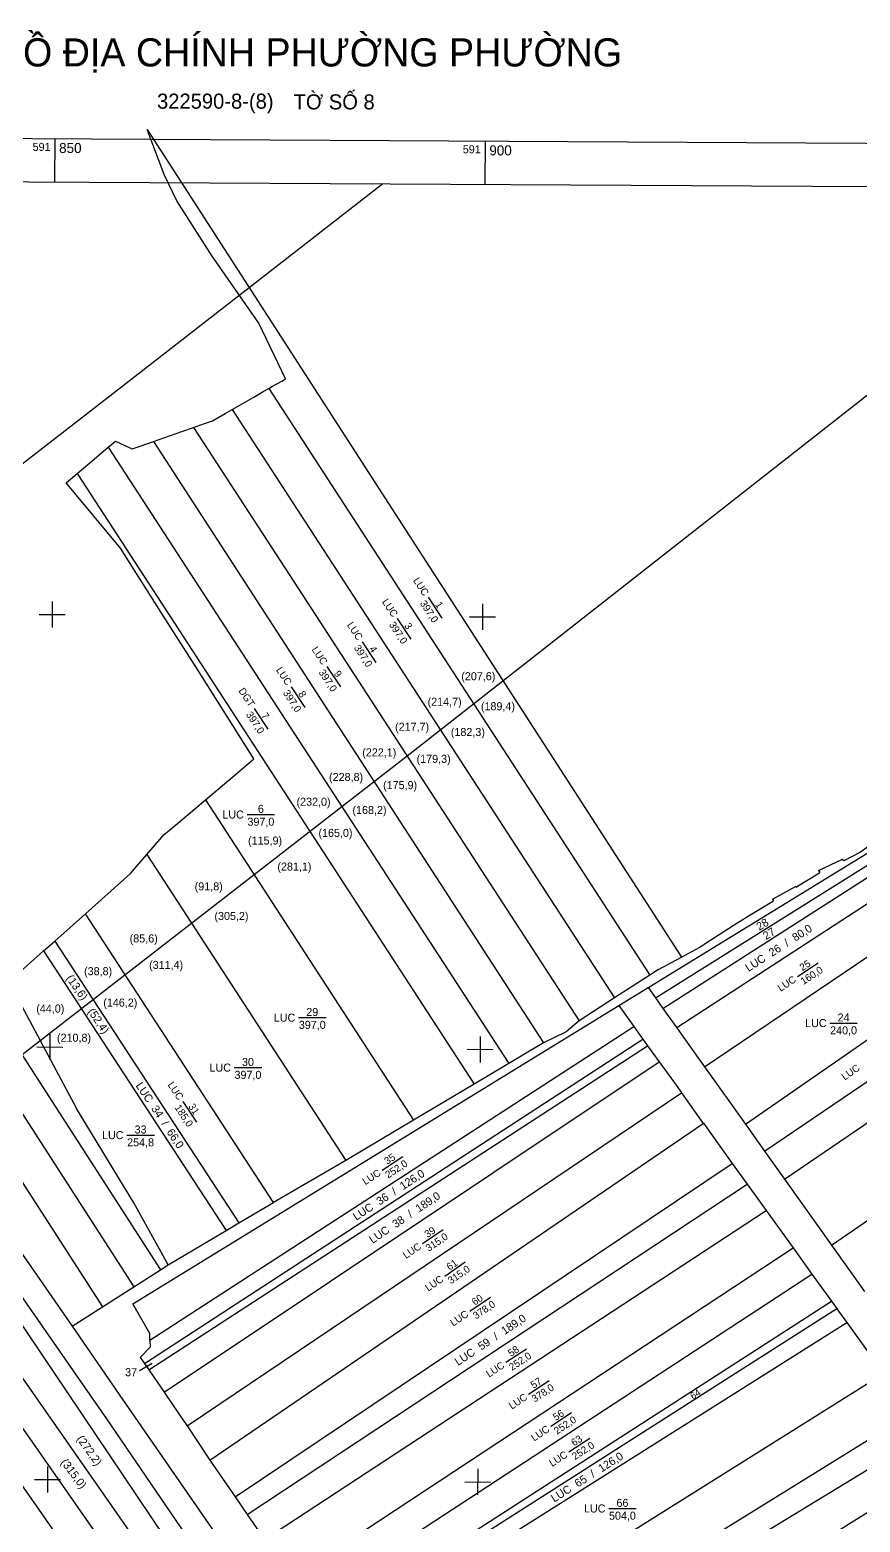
# Model space of a CAD drawing. Header units: metres. Extents: x 591850 to 11787374, y 2319432 to 2388242.
# Drawn here: x 11787082.7 to 11787186, y 2388042.3 to 2388228.1 of the extents above; entities that cross this region are included whole.
import ezdxf
from ezdxf.enums import TextEntityAlignment as Align

# ---------------------------------------------------------------- set-up
doc = ezdxf.new("R2010")
doc.units = ezdxf.units.M
for name, color, linetype in [('FeatureAttribs', 7, 'Continuous'), ('Level 10', 7, 'Continuous'), ('Level 13', 7, 'Continuous'), ('Level 22', 7, 'Continuous'), ('Level 51', 7, 'Continuous'), ('Level 63', 7, 'Continuous')]:
    doc.layers.add(name, color=color, linetype=linetype)

# ---------------------------------------------------------------- blocks, each defined once
blk = doc.blocks.new('FEATURE')

msp = doc.modelspace()

# ---------------------------------------------------------------- linework, layer by layer
at = {"layer": 'Level 10', "color": 7}
for points in [[(11787004.79, 2388219.93), (11787099, 2388073.75)], [(11787002.44, 2388216.31), (11787095.68, 2388071.64)], [(11787112.44, 2388183.43), (11787112.92, 2388183.7), (11787114.06, 2388184.35), (11787114.55, 2388184.63), (11787111.23, 2388191.56), (11787105.4, 2388199.92), (11787101.02, 2388206.77), (11787099.44, 2388210.07), (11787097.34, 2388215.65), (11787128.18, 2388167.85), (11787163.78, 2388112.66)], [(11786999.73, 2388211.94), (11787091.76, 2388069.14), (11787095.68, 2388071.64)], [(11787107.88, 2388180.81), (11787108.83, 2388181.35), (11787110.6, 2388182.37), (11787111.76, 2388183.04), (11787112.44, 2388183.43)], [(11787112.44, 2388183.43), (11787124.44, 2388164.95), (11787159.86, 2388110.42)], [(11787103.09, 2388178.58), (11787104.47, 2388179.06), (11787105.43, 2388179.41), (11787107.02, 2388180.32), (11787107.88, 2388180.81)], [(11787107.88, 2388180.81), (11787120.28, 2388161.72), (11787155.45, 2388107.59)], [(11787098.12, 2388176.83), (11787101.65, 2388178.07), (11787103.09, 2388178.58)], [(11787103.09, 2388178.58), (11787116.13, 2388158.51), (11787151.06, 2388104.75)], [(11787092.48, 2388176.13), (11787093.37, 2388176.89), (11787095.47, 2388175.9), (11787098.02, 2388176.8), (11787098.12, 2388176.83)], [(11787098.12, 2388176.83), (11787146.63, 2388102.01)], [(11787088.63, 2388172.84), (11787090.2, 2388174.18), (11787092.48, 2388176.13)], [(11787092.48, 2388176.13), (11787108.02, 2388152.21), (11787142.32, 2388099.42)], [(11787104.57, 2388132.23), (11787108.26, 2388135.34), (11787110.61, 2388137.32), (11787103.44, 2388148.65), (11787099.27, 2388155.23), (11787094.01, 2388163.56), (11787087.26, 2388171.67), (11787088.63, 2388172.84)], [(11787088.63, 2388172.84), (11787104.04, 2388149.12), (11787138, 2388096.84)], [(11787111.37, 2388011.69), (11787017.68, 2388146.02), (11787018.76, 2388146.81), (11787025.52, 2388140.93), (11787114.38, 2388013.54)], [(11787014.3, 2388143.58), (11787107.82, 2388009.51)], [(11787097.29, 2388125.43), (11787099.44, 2388127.91), (11787100.84, 2388129.08), (11787104.57, 2388132.23)], [(11787104.57, 2388132.23), (11787130.47, 2388092.35)], [(11787040.94, 2388127.52), (11787053.03, 2388109.54), (11787116.66, 2388014.93)], [(11787187.14, 2388126.74), (11787186.82, 2388126.26), (11787186.06, 2388125.74), (11787183.98, 2388124.64), (11787183.84, 2388124.85)], [(11787089.63, 2388118.05), (11787095.23, 2388123.05), (11787097.29, 2388125.43)], [(11787097.29, 2388125.43), (11787122.02, 2388087.36)], [(11787159.65, 2388108.86), (11787159.74, 2388108.92), (11787187.33, 2388125.84)], [(11787160.56, 2388107.59), (11787188.07, 2388124.79)], [(11787180.85, 2388123.43), (11787183.84, 2388124.85)], [(11787161.49, 2388106.28), (11787188.79, 2388123.79)], [(11787178.04, 2388121.38), (11787179.59, 2388122.34), (11787180.54, 2388122.92), (11787181.01, 2388123.19)], [(11787180.85, 2388123.43), (11787181.01, 2388123.19)], [(11787190.37, 2388121.55), (11787163.21, 2388103.87)], [(11787175.11, 2388119.86), (11787175.67, 2388120.16), (11787178, 2388121.45)], [(11787178.04, 2388121.38), (11787178, 2388121.45)], [(11787169.65, 2388116.24), (11787170.79, 2388116.98), (11787172.43, 2388117.98), (11787175.23, 2388119.68)], [(11787175.11, 2388119.86), (11787175.23, 2388119.68)], [(11787085.82, 2388114.66), (11787089.63, 2388118.05)], [(11787113.04, 2388082.14), (11787089.63, 2388118.05)], [(11787166.67, 2388099), (11787193.5, 2388117.13)], [(11787166.06, 2388113.89), (11787166.87, 2388114.43), (11787169.65, 2388116.24)], [(11787080.77, 2388110.17), (11787084.44, 2388113.44)], [(11787084.44, 2388113.44), (11787085.82, 2388114.66)], [(11787084.44, 2388113.44), (11787107.15, 2388078.64)], [(11787085.82, 2388114.66), (11787108.72, 2388079.58)], [(11787160.94, 2388111.1), (11787163.78, 2388112.66), (11787166.06, 2388113.89)], [(11787056.87, 2388112.52), (11787065.5, 2388099.75), (11787081.44, 2388076.17), (11787087.98, 2388066.72), (11787091.76, 2388069.14)], [(11787159.86, 2388110.42), (11787155.45, 2388107.59)], [(11787160.94, 2388111.1), (11787159.86, 2388110.42)], [(11787171.74, 2388091.89), (11787198.33, 2388110.3)], [(11787080.13, 2388109.6), (11787088.53, 2388093.84)], [(11787155.99, 2388106.62), (11787159.65, 2388108.86)], [(11787159.65, 2388108.86), (11787160.56, 2388107.59)], [(11787097.67, 2388064.99), (11787097.66, 2388065.82), (11787095.52, 2388069.52), (11787155.99, 2388106.62)], [(11787155.45, 2388107.59), (11787151.06, 2388104.75)], [(11787155.99, 2388106.62), (11787157.85, 2388104.02)], [(11787160.56, 2388107.59), (11787161.49, 2388106.28)], [(11787161.49, 2388106.28), (11787163.21, 2388103.87)], [(11787174.12, 2388088.53), (11787200.9, 2388106.68)], [(11787151.06, 2388104.75), (11787149.43, 2388103.35), (11787146.63, 2388102.01)], [(11787096.97, 2388062.09), (11787158.98, 2388102.46)], [(11787097.67, 2388064.99), (11787157.85, 2388104.02)], [(11787157.85, 2388104.02), (11787158.74, 2388102.8), (11787158.98, 2388102.46)], [(11787158.98, 2388102.46), (11787159.57, 2388101.64)], [(11787163.21, 2388103.87), (11787164.3, 2388102.33), (11787166.67, 2388099)], [(11787176.63, 2388085.01), (11787203.34, 2388103.23)], [(11787097.51, 2388061.31), (11787159.57, 2388101.64)], [(11787146.63, 2388102.01), (11787142.32, 2388099.42)], [(11787159.57, 2388101.64), (11787159.92, 2388101.15), (11787160.05, 2388100.97), (11787160.08, 2388100.93), (11787160.23, 2388100.72), (11787161.02, 2388099.62)], [(11787099.43, 2388058.5), (11787161.02, 2388099.62)], [(11787142.32, 2388099.42), (11787138, 2388096.84)], [(11787161.02, 2388099.62), (11787163.24, 2388096.54), (11787163.78, 2388095.78)], [(11787166.67, 2388099), (11787171.74, 2388091.89)], [(11787138, 2388096.84), (11787130.47, 2388092.35)], [(11787102.31, 2388054.32), (11787163.78, 2388095.78)], [(11787163.78, 2388095.78), (11787166.5, 2388091.96)], [(11787182.45, 2388076.83), (11787209.08, 2388095.12)], [(11787099, 2388073.75), (11787099.94, 2388074.36), (11787095.67, 2388082.08), (11787088.53, 2388093.84)], [(11787105.11, 2388050.07), (11787166.5, 2388091.96)], [(11787130.47, 2388092.35), (11787122.02, 2388087.36)], [(11787166.5, 2388091.96), (11787166.52, 2388091.98), (11787170.12, 2388086.98)], [(11787171.74, 2388091.89), (11787174.12, 2388088.53)], [(11787174.12, 2388088.53), (11787176.63, 2388085.01)], [(11787108.25, 2388045.49), (11787170.12, 2388086.98)], [(11787122.02, 2388087.36), (11787113.04, 2388082.14)], [(11787170.12, 2388086.98), (11787171.97, 2388084.41)], [(11787109.77, 2388043.28), (11787171.97, 2388084.41)], [(11787171.97, 2388084.41), (11787174.33, 2388081.13)], [(11787176.63, 2388085.01), (11787182.45, 2388076.83)], [(11787108.72, 2388079.58), (11787113.04, 2388082.14)], [(11787111.9, 2388040.19), (11787174.33, 2388081.13)], [(11787174.33, 2388081.13), (11787177.69, 2388076.47)], [(11787099.94, 2388074.36), (11787107.15, 2388078.64)], [(11787107.15, 2388078.64), (11787108.72, 2388079.58)], [(11787115.26, 2388035.31), (11787177.69, 2388076.47)], [(11787177.69, 2388076.47), (11787180.02, 2388073.22)], [(11787182.45, 2388076.83), (11787186.58, 2388071.04)], [(11787095.68, 2388071.64), (11787099, 2388073.75)], [(11787117.39, 2388032.2), (11787180.02, 2388073.22)], [(11787180.02, 2388073.22), (11787182.44, 2388069.86)], [(11787119.45, 2388029.22), (11787182.44, 2388069.86)], [(11787119.89, 2388028.57), (11787183.11, 2388068.92)], [(11787182.44, 2388069.86), (11787183.11, 2388068.92)], [(11787183.11, 2388068.92), (11787183.34, 2388068.6), (11787184.36, 2388067.2)], [(11787120.88, 2388027.13), (11787184.36, 2388067.2)], [(11787184.36, 2388067.2), (11787188.94, 2388060.82)], [(11787097.67, 2388064.99), (11787097.68, 2388064.11), (11787096.45, 2388062.84), (11787096.97, 2388062.09)], [(11787096.97, 2388062.09), (11787097.51, 2388061.31)], [(11787097.51, 2388061.31), (11787099.43, 2388058.5)], [(11787125.2, 2388020.85), (11787188.94, 2388060.82)], [(11787099.43, 2388058.5), (11787101.52, 2388055.46), (11787102.31, 2388054.32)], [(11787128.38, 2388016.24), (11787192.44, 2388055.96)], [(11787102.31, 2388054.32), (11787105.11, 2388050.07)], [(11787129.85, 2388014.09), (11787194.3, 2388053.37)], [(11787105.11, 2388050.07), (11787108.25, 2388045.49)], [(11787132.78, 2388009.83), (11787196.91, 2388049.75)], [(11787108.25, 2388045.49), (11787109.77, 2388043.28)], [(11787109.77, 2388043.28), (11787111.9, 2388040.19)]]:
    msp.add_lwpolyline(points, dxfattribs=at)
at = {"layer": 'Level 13', "color": 7}
for points in [[(11787132.28, 2388157.44, 0), (11787133.97, 2388154.86, 0)], [(11787128.42, 2388154.79, 0), (11787130.12, 2388152.22, 0)], [(11787124.06, 2388151.91, 0), (11787125.76, 2388149.33, 0)], [(11787119.67, 2388148.85, 0), (11787121.37, 2388146.28, 0)], [(11787115.23, 2388146.3, 0), (11787116.93, 2388143.73, 0)], [(11787110.63, 2388143.6, 0), (11787112.33, 2388141.03, 0)], [(11787109.75, 2388130.41, 0), (11787113.18, 2388130.41, 0)], [(11787178.23, 2388110.25, 0), (11787180.81, 2388111.94, 0)], [(11787116.15, 2388105.13, 0), (11787119.57, 2388105.13, 0)], [(11787182.25, 2388104.45, 0), (11787185.67, 2388104.45, 0)], [(11787108.15, 2388098.91, 0), (11787111.58, 2388098.91, 0)], [(11787101.75, 2388094.68, 0), (11787103.46, 2388092.11, 0)], [(11787094.78, 2388090.51, 0), (11787098.22, 2388090.51, 0)], [(11787126.56, 2388086.16, 0), (11787129.14, 2388087.85, 0)], [(11787131.59, 2388077.03, 0), (11787134.14, 2388078.76, 0)], [(11787134.34, 2388072.97, 0), (11787136.88, 2388074.72, 0)], [(11787137.47, 2388068.61, 0), (11787140.03, 2388070.34, 0)], [(11787141.96, 2388062.23, 0), (11787144.53, 2388063.93, 0)], [(11787144.78, 2388058.27, 0), (11787147.35, 2388059.97, 0)], [(11787147.55, 2388054.28, 0), (11787150.13, 2388055.97, 0)], [(11787149.8, 2388051.11, 0), (11787152.39, 2388052.79, 0)], [(11787154.74, 2388044.04, 0), (11787158.17, 2388044.04, 0)]]:
    msp.add_polyline3d(points, dxfattribs=at)
at = {"layer": 'Level 13', "color": 1}
msp.add_polyline3d([(11787097.93, 2388062.1, 0), (11787096.36, 2388061.19, 0)], dxfattribs=at)
at = {"layer": 'Level 22', "color": 7}
for points in [[(11787078.44, 2388075.04, 0), (11787092.27, 2388055.19, 0)], [(11787078.44, 2388075.04, 0), (11787092.27, 2388055.19, 0)], [(11787078.44, 2388075.04, 0), (11787092.27, 2388055.19, 0)], [(11787078.44, 2388075.04, 0), (11787092.27, 2388055.19, 0)], [(11787078.44, 2388075.04, 0), (11787092.27, 2388055.19, 0)], [(11787078.44, 2388075.04, 0), (11787092.27, 2388055.19, 0)], [(11787087.97, 2388066.72, 0), (11787094.29, 2388057.58, 0)], [(11787087.97, 2388066.72, 0), (11787094.29, 2388057.58, 0)], [(11787094.29, 2388057.58, 0), (11787130.8, 2388004.79, 0)], [(11787094.29, 2388057.58, 0), (11787130.8, 2388004.79, 0)], [(11787094.29, 2388057.58, 0), (11787130.8, 2388004.79, 0)], [(11787092.27, 2388055.19, 0), (11787127.93, 2388002.87, 0)], [(11787092.27, 2388055.19, 0), (11787127.93, 2388002.87, 0)], [(11787092.27, 2388055.19, 0), (11787127.93, 2388002.87, 0)]]:
    msp.add_polyline3d(points, dxfattribs=at)
at = {"layer": 'Level 51', "color": 6}
for points in [[(11786923.96, 2387978.11), (11787130.41, 2388138.31), (11787188.09, 2388183.57), (11787203.42, 2388196.14), (11787218.39, 2388208.41)], [(11787126.65, 2388208.92), (11787112.26, 2388197.71), (11787095.1, 2388184.34), (11786924.37, 2388051.86)]]:
    msp.add_lwpolyline(points, dxfattribs=at)
at = {"layer": 'Level 63', "color": 7}
for points in [[(11786919.91, 2388215.45), (11787305.28, 2388213.31), (11787303.14, 2387825.69), (11786917.79, 2387827.83), (11786919.91, 2388215.45)], [(11786925.24, 2388210.04), (11787299.89, 2388207.96), (11787297.82, 2387831.1), (11786923.17, 2387833.19), (11786925.24, 2388210.04)]]:
    msp.add_lwpolyline(points, close=True, dxfattribs=at)
for points in [[(11787085.83, 2388214.53, 0), (11787085.8, 2388209.15, 0)], [(11787139.36, 2388214.23, 0), (11787139.33, 2388208.85, 0)], [(11787085.52, 2388156.93, 0), (11787085.5, 2388153.7, 0)], [(11787139.04, 2388156.63, 0), (11787139.02, 2388153.4, 0)], [(11787083.9, 2388155.32, 0), (11787087.11, 2388155.3, 0)], [(11787137.42, 2388155.02, 0), (11787140.64, 2388155, 0)], [(11787085.22, 2388103.09, 0), (11787085.2, 2388099.86, 0)], [(11787138.74, 2388102.79, 0), (11787138.73, 2388099.56, 0)], [(11787083.61, 2388101.48, 0), (11787086.82, 2388101.47, 0)], [(11787137.13, 2388101.19, 0), (11787140.34, 2388101.17, 0)], [(11787084.92, 2388049.25, 0), (11787084.91, 2388046.02, 0)], [(11787138.45, 2388048.96, 0), (11787138.43, 2388045.73, 0)], [(11787083.31, 2388047.65, 0), (11787086.52, 2388047.63, 0)], [(11787136.83, 2388047.35, 0), (11787140.04, 2388047.33, 0)]]:
    msp.add_polyline3d(points, dxfattribs=at)

# ---------------------------------------------------------------- block references
at = {"layer": 'FeatureAttribs'}
ref = msp.add_blockref('FEATURE', (11787112.64, 2388222.46), dxfattribs=at)
ref.add_attrib('NAME', 'BẢN ĐỒ ĐỊA CHÍNH PHƯỜNG PHƯỜNG ', dxfattribs={"color": 7, "height": 3.5}).set_placement((11787112.64, 2388222.46), align=Align.BOTTOM_CENTER)
ref = msp.add_blockref('FEATURE', (11787098.55, 2388217.69), dxfattribs=at)
ref.add_attrib('NAME', '322590-8-(8) ', dxfattribs={"color": 7, "height": 1.875}).set_placement((11787098.55, 2388217.69), align=Align.BOTTOM_LEFT)
ref = msp.add_blockref('FEATURE', (11787115.54, 2388217.6), dxfattribs=at)
ref.add_attrib('NAME', 'TỜ SỐ 8', dxfattribs={"color": 7, "height": 1.875}).set_placement((11787115.54, 2388217.6), align=Align.BOTTOM_LEFT)
ref = msp.add_blockref('FEATURE', (11787085.3, 2388214), dxfattribs=at)
ref.add_attrib('NAME', '591', dxfattribs={"color": 7, "height": 1}).set_placement((11787085.3, 2388214), align=Align.TOP_RIGHT)
ref = msp.add_blockref('FEATURE', (11787086.37, 2388213.99), dxfattribs=at)
ref.add_attrib('NAME', '850', dxfattribs={"color": 7, "height": 1.25}).set_placement((11787086.37, 2388213.99), align=Align.TOP_LEFT)
ref = msp.add_blockref('FEATURE', (11787138.82, 2388213.7), dxfattribs=at)
ref.add_attrib('NAME', '591', dxfattribs={"color": 7, "height": 1}).set_placement((11787138.82, 2388213.7), align=Align.TOP_RIGHT)
ref = msp.add_blockref('FEATURE', (11787139.89, 2388213.69), dxfattribs=at)
ref.add_attrib('NAME', '900', dxfattribs={"color": 7, "height": 1.25}).set_placement((11787139.89, 2388213.69), align=Align.TOP_LEFT)
ref = msp.add_blockref('FEATURE', (11787132.06, 2388157.78), dxfattribs=at)
ref.add_attrib('NAME', 'LUC', dxfattribs={"color": 3, "height": 0.9, "rotation": 303.3}).set_placement((11787132.06, 2388157.78), align=Align.MIDDLE_RIGHT)
ref = msp.add_blockref('FEATURE', (11787128.2, 2388155.13), dxfattribs=at)
ref.add_attrib('NAME', 'LUC', dxfattribs={"color": 3, "height": 0.9, "rotation": 303.5}).set_placement((11787128.2, 2388155.13), align=Align.MIDDLE_RIGHT)
ref = msp.add_blockref('FEATURE', (11787132.79, 2388155.93), dxfattribs=at)
ref.add_attrib('NAME', '397,0', dxfattribs={"color": 1, "height": 0.9, "rotation": 303.3}).set_placement((11787132.79, 2388155.93), align=Align.TOP_CENTER)
ref = msp.add_blockref('FEATURE', (11787133.29, 2388156.26), dxfattribs=at)
ref.add_attrib('NAME', '1', dxfattribs={"color": 1, "height": 0.9, "rotation": 303.3}).set_placement((11787133.29, 2388156.26), align=Align.CENTER)
ref = msp.add_blockref('FEATURE', (11787123.84, 2388152.24), dxfattribs=at)
ref.add_attrib('NAME', 'LUC', dxfattribs={"color": 3, "height": 0.9, "rotation": 303.5}).set_placement((11787123.84, 2388152.24), align=Align.MIDDLE_RIGHT)
ref = msp.add_blockref('FEATURE', (11787128.94, 2388153.28), dxfattribs=at)
ref.add_attrib('NAME', '397,0', dxfattribs={"color": 1, "height": 0.9, "rotation": 303.5}).set_placement((11787128.94, 2388153.28), align=Align.TOP_CENTER)
ref = msp.add_blockref('FEATURE', (11787129.44, 2388153.62), dxfattribs=at)
ref.add_attrib('NAME', '3', dxfattribs={"color": 1, "height": 0.9, "rotation": 303.5}).set_placement((11787129.44, 2388153.62), align=Align.CENTER)
ref = msp.add_blockref('FEATURE', (11787119.45, 2388149.18), dxfattribs=at)
ref.add_attrib('NAME', 'LUC', dxfattribs={"color": 3, "height": 0.9, "rotation": 303.5}).set_placement((11787119.45, 2388149.18), align=Align.MIDDLE_RIGHT)
ref = msp.add_blockref('FEATURE', (11787124.58, 2388150.4), dxfattribs=at)
ref.add_attrib('NAME', '397,0', dxfattribs={"color": 1, "height": 0.9, "rotation": 303.5}).set_placement((11787124.58, 2388150.4), align=Align.TOP_CENTER)
ref = msp.add_blockref('FEATURE', (11787125.08, 2388150.73), dxfattribs=at)
ref.add_attrib('NAME', '4', dxfattribs={"color": 1, "height": 0.9, "rotation": 303.5}).set_placement((11787125.08, 2388150.73), align=Align.CENTER)
ref = msp.add_blockref('FEATURE', (11787115.01, 2388146.64), dxfattribs=at)
ref.add_attrib('NAME', 'LUC', dxfattribs={"color": 3, "height": 0.9, "rotation": 303.5}).set_placement((11787115.01, 2388146.64), align=Align.MIDDLE_RIGHT)
ref = msp.add_blockref('FEATURE', (11787120.19, 2388147.34), dxfattribs=at)
ref.add_attrib('NAME', '397,0', dxfattribs={"color": 1, "height": 0.9, "rotation": 303.5}).set_placement((11787120.19, 2388147.34), align=Align.TOP_CENTER)
ref = msp.add_blockref('FEATURE', (11787120.69, 2388147.67), dxfattribs=at)
ref.add_attrib('NAME', '9', dxfattribs={"color": 1, "height": 0.9, "rotation": 303.5}).set_placement((11787120.69, 2388147.67), align=Align.CENTER)
ref = msp.add_blockref('FEATURE', (11787138.52, 2388147.62), dxfattribs=at)
ref.add_attrib('NAME', '(207,6)', dxfattribs={"color": 6, "height": 1}).set_placement((11787138.52, 2388147.62), align=Align.MIDDLE_CENTER)
ref = msp.add_blockref('FEATURE', (11787110.41, 2388143.94), dxfattribs=at)
ref.add_attrib('NAME', 'DGT', dxfattribs={"color": 3, "height": 0.9, "rotation": 303.5}).set_placement((11787110.41, 2388143.94), align=Align.MIDDLE_RIGHT)
ref = msp.add_blockref('FEATURE', (11787115.75, 2388144.79), dxfattribs=at)
ref.add_attrib('NAME', '397,0', dxfattribs={"color": 1, "height": 0.9, "rotation": 303.5}).set_placement((11787115.75, 2388144.79), align=Align.TOP_CENTER)
ref = msp.add_blockref('FEATURE', (11787116.25, 2388145.13), dxfattribs=at)
ref.add_attrib('NAME', '8', dxfattribs={"color": 1, "height": 0.9, "rotation": 303.5}).set_placement((11787116.25, 2388145.13), align=Align.CENTER)
ref = msp.add_blockref('FEATURE', (11787134.33, 2388144.45), dxfattribs=at)
ref.add_attrib('NAME', '(214,7)', dxfattribs={"color": 6, "height": 1}).set_placement((11787134.33, 2388144.45), align=Align.MIDDLE_CENTER)
ref = msp.add_blockref('FEATURE', (11787111.15, 2388142.1), dxfattribs=at)
ref.add_attrib('NAME', '397,0', dxfattribs={"color": 1, "height": 0.9, "rotation": 303.5}).set_placement((11787111.15, 2388142.1), align=Align.TOP_CENTER)
ref = msp.add_blockref('FEATURE', (11787111.65, 2388142.43), dxfattribs=at)
ref.add_attrib('NAME', '7', dxfattribs={"color": 1, "height": 0.9, "rotation": 303.5}).set_placement((11787111.65, 2388142.43), align=Align.CENTER)
ref = msp.add_blockref('FEATURE', (11787140.96, 2388143.89), dxfattribs=at)
ref.add_attrib('NAME', '(189,4)', dxfattribs={"color": 30, "height": 1}).set_placement((11787140.96, 2388143.89), align=Align.MIDDLE_CENTER)
ref = msp.add_blockref('FEATURE', (11787130.28, 2388141.33), dxfattribs=at)
ref.add_attrib('NAME', '(217,7)', dxfattribs={"color": 6, "height": 1}).set_placement((11787130.28, 2388141.33), align=Align.MIDDLE_CENTER)
ref = msp.add_blockref('FEATURE', (11787137.22, 2388140.68), dxfattribs=at)
ref.add_attrib('NAME', '(182,3)', dxfattribs={"color": 30, "height": 1}).set_placement((11787137.22, 2388140.68), align=Align.MIDDLE_CENTER)
ref = msp.add_blockref('FEATURE', (11787126.2, 2388138.14), dxfattribs=at)
ref.add_attrib('NAME', '(222,1)', dxfattribs={"color": 6, "height": 1}).set_placement((11787126.2, 2388138.14), align=Align.MIDDLE_CENTER)
ref = msp.add_blockref('FEATURE', (11787132.96, 2388137.34), dxfattribs=at)
ref.add_attrib('NAME', '(179,3)', dxfattribs={"color": 30, "height": 1}).set_placement((11787132.96, 2388137.34), align=Align.MIDDLE_CENTER)
ref = msp.add_blockref('FEATURE', (11787122.07, 2388135.08), dxfattribs=at)
ref.add_attrib('NAME', '(228,8)', dxfattribs={"color": 6, "height": 1}).set_placement((11787122.07, 2388135.08), align=Align.MIDDLE_CENTER)
ref = msp.add_blockref('FEATURE', (11787128.79, 2388134.07), dxfattribs=at)
ref.add_attrib('NAME', '(175,9)', dxfattribs={"color": 30, "height": 1}).set_placement((11787128.79, 2388134.07), align=Align.MIDDLE_CENTER)
ref = msp.add_blockref('FEATURE', (11787118.02, 2388132), dxfattribs=at)
ref.add_attrib('NAME', '(232,0)', dxfattribs={"color": 6, "height": 1}).set_placement((11787118.02, 2388132), align=Align.MIDDLE_CENTER)
ref = msp.add_blockref('FEATURE', (11787109.35, 2388130.41), dxfattribs=at)
ref.add_attrib('NAME', 'LUC', dxfattribs={"color": 3, "height": 1}).set_placement((11787109.35, 2388130.41), align=Align.MIDDLE_RIGHT)
ref = msp.add_blockref('FEATURE', (11787111.47, 2388130.61), dxfattribs=at)
ref.add_attrib('NAME', '6', dxfattribs={"color": 1, "height": 1}).set_placement((11787111.47, 2388130.61), align=Align.CENTER)
ref = msp.add_blockref('FEATURE', (11787124.98, 2388130.97), dxfattribs=at)
ref.add_attrib('NAME', '(168,2)', dxfattribs={"color": 30, "height": 1}).set_placement((11787124.98, 2388130.97), align=Align.MIDDLE_CENTER)
ref = msp.add_blockref('FEATURE', (11787111.47, 2388130.01), dxfattribs=at)
ref.add_attrib('NAME', '397,0', dxfattribs={"color": 1, "height": 1}).set_placement((11787111.47, 2388130.01), align=Align.TOP_CENTER)
ref = msp.add_blockref('FEATURE', (11787120.75, 2388128.12), dxfattribs=at)
ref.add_attrib('NAME', '(165,0)', dxfattribs={"color": 30, "height": 1}).set_placement((11787120.75, 2388128.12), align=Align.MIDDLE_CENTER)
ref = msp.add_blockref('FEATURE', (11787111.99, 2388127.17), dxfattribs=at)
ref.add_attrib('NAME', '(115,9)', dxfattribs={"color": 6, "height": 1}).set_placement((11787111.99, 2388127.17), align=Align.MIDDLE_CENTER)
ref = msp.add_blockref('FEATURE', (11787115.64, 2388123.93), dxfattribs=at)
ref.add_attrib('NAME', '(281,1)', dxfattribs={"color": 30, "height": 1}).set_placement((11787115.64, 2388123.93), align=Align.MIDDLE_CENTER)
ref = msp.add_blockref('FEATURE', (11787104.98, 2388121.47), dxfattribs=at)
ref.add_attrib('NAME', '(91,8)', dxfattribs={"color": 6, "height": 1}).set_placement((11787104.98, 2388121.47), align=Align.MIDDLE_CENTER)
ref = msp.add_blockref('FEATURE', (11787107.81, 2388117.78), dxfattribs=at)
ref.add_attrib('NAME', '(305,2)', dxfattribs={"color": 30, "height": 1}).set_placement((11787107.81, 2388117.78), align=Align.MIDDLE_CENTER)
ref = msp.add_blockref('FEATURE', (11787173.86, 2388116.74), dxfattribs=at)
ref.add_attrib('NAME', '28', dxfattribs={"color": 1, "height": 1, "rotation": 31.7}).set_placement((11787173.86, 2388116.74), align=Align.MIDDLE_CENTER)
ref = msp.add_blockref('FEATURE', (11787096.89, 2388114.99), dxfattribs=at)
ref.add_attrib('NAME', '(85,6)', dxfattribs={"color": 6, "height": 1}).set_placement((11787096.89, 2388114.99), align=Align.MIDDLE_CENTER)
ref = msp.add_blockref('FEATURE', (11787174.69, 2388115.59), dxfattribs=at)
ref.add_attrib('NAME', '27', dxfattribs={"color": 1, "height": 1, "rotation": 32.2}).set_placement((11787174.69, 2388115.59), align=Align.MIDDLE_CENTER)
ref = msp.add_blockref('FEATURE', (11787177.7, 2388114.99), dxfattribs=at)
ref.add_attrib('NAME', '80,0', dxfattribs={"color": 1, "height": 1, "rotation": 32.8}).set_placement((11787177.7, 2388114.99), align=Align.MIDDLE_LEFT)
ref = msp.add_blockref('FEATURE', (11787175.41, 2388113.51), dxfattribs=at)
ref.add_attrib('NAME', '26', dxfattribs={"color": 1, "height": 1, "rotation": 32.8}).set_placement((11787175.41, 2388113.51), align=Align.MIDDLE_CENTER)
ref = msp.add_blockref('FEATURE', (11787176.7, 2388114.35), dxfattribs=at)
ref.add_attrib('NAME', '/', dxfattribs={"color": 7, "height": 1, "rotation": 32.8}).set_placement((11787176.7, 2388114.35), align=Align.MIDDLE_LEFT)
ref = msp.add_blockref('FEATURE', (11787099.68, 2388111.69), dxfattribs=at)
ref.add_attrib('NAME', '(311,4)', dxfattribs={"color": 30, "height": 1}).set_placement((11787099.68, 2388111.69), align=Align.MIDDLE_CENTER)
ref = msp.add_blockref('FEATURE', (11787174.11, 2388112.67), dxfattribs=at)
ref.add_attrib('NAME', 'LUC', dxfattribs={"color": 3, "height": 1, "rotation": 32.8}).set_placement((11787174.11, 2388112.67), align=Align.MIDDLE_RIGHT)
ref = msp.add_blockref('FEATURE', (11787179.41, 2388111.26), dxfattribs=at)
ref.add_attrib('NAME', '25', dxfattribs={"color": 1, "height": 0.9, "rotation": 33.2}).set_placement((11787179.41, 2388111.26), align=Align.CENTER)
ref = msp.add_blockref('FEATURE', (11787088.6, 2388108.89), dxfattribs=at)
ref.add_attrib('NAME', '(13,6)', dxfattribs={"color": 6, "height": 1, "rotation": 304.8}).set_placement((11787088.6, 2388108.89), align=Align.MIDDLE_CENTER)
ref = msp.add_blockref('FEATURE', (11787091.22, 2388110.91), dxfattribs=at)
ref.add_attrib('NAME', '(38,8)', dxfattribs={"color": 6, "height": 1}).set_placement((11787091.22, 2388110.91), align=Align.MIDDLE_CENTER)
ref = msp.add_blockref('FEATURE', (11787177.9, 2388110.03), dxfattribs=at)
ref.add_attrib('NAME', 'LUC', dxfattribs={"color": 3, "height": 0.9, "rotation": 33.2}).set_placement((11787177.9, 2388110.03), align=Align.MIDDLE_RIGHT)
ref = msp.add_blockref('FEATURE', (11787179.74, 2388110.76), dxfattribs=at)
ref.add_attrib('NAME', '160,0', dxfattribs={"color": 1, "height": 0.9, "rotation": 33.2}).set_placement((11787179.74, 2388110.76), align=Align.TOP_CENTER)
ref = msp.add_blockref('FEATURE', (11787085.27, 2388106.26), dxfattribs=at)
ref.add_attrib('NAME', '(44,0)', dxfattribs={"color": 6, "height": 1}).set_placement((11787085.27, 2388106.26), align=Align.MIDDLE_CENTER)
ref = msp.add_blockref('FEATURE', (11787091.28, 2388104.73), dxfattribs=at)
ref.add_attrib('NAME', '(52,4)', dxfattribs={"color": 30, "height": 1, "rotation": 304}).set_placement((11787091.28, 2388104.73), align=Align.MIDDLE_CENTER)
ref = msp.add_blockref('FEATURE', (11787093.98, 2388107), dxfattribs=at)
ref.add_attrib('NAME', '(146,2)', dxfattribs={"color": 30, "height": 1}).set_placement((11787093.98, 2388107), align=Align.MIDDLE_CENTER)
ref = msp.add_blockref('FEATURE', (11787117.86, 2388105.33), dxfattribs=at)
ref.add_attrib('NAME', '29', dxfattribs={"color": 1, "height": 1}).set_placement((11787117.86, 2388105.33), align=Align.CENTER)
ref = msp.add_blockref('FEATURE', (11787115.75, 2388105.13), dxfattribs=at)
ref.add_attrib('NAME', 'LUC', dxfattribs={"color": 3, "height": 1}).set_placement((11787115.75, 2388105.13), align=Align.MIDDLE_RIGHT)
ref = msp.add_blockref('FEATURE', (11787117.86, 2388104.73), dxfattribs=at)
ref.add_attrib('NAME', '397,0', dxfattribs={"color": 1, "height": 1}).set_placement((11787117.86, 2388104.73), align=Align.TOP_CENTER)
ref = msp.add_blockref('FEATURE', (11787181.85, 2388104.45), dxfattribs=at)
ref.add_attrib('NAME', 'LUC', dxfattribs={"color": 3, "height": 1}).set_placement((11787181.85, 2388104.45), align=Align.MIDDLE_RIGHT)
ref = msp.add_blockref('FEATURE', (11787183.96, 2388104.65), dxfattribs=at)
ref.add_attrib('NAME', '24', dxfattribs={"color": 1, "height": 1}).set_placement((11787183.96, 2388104.65), align=Align.CENTER)
ref = msp.add_blockref('FEATURE', (11787088.22, 2388102.63), dxfattribs=at)
ref.add_attrib('NAME', '(210,8)', dxfattribs={"color": 30, "height": 1}).set_placement((11787088.22, 2388102.63), align=Align.MIDDLE_CENTER)
ref = msp.add_blockref('FEATURE', (11787183.96, 2388104.05), dxfattribs=at)
ref.add_attrib('NAME', '240,0', dxfattribs={"color": 1, "height": 1}).set_placement((11787183.96, 2388104.05), align=Align.TOP_CENTER)
ref = msp.add_blockref('FEATURE', (11787107.75, 2388098.91), dxfattribs=at)
ref.add_attrib('NAME', 'LUC', dxfattribs={"color": 3, "height": 1}).set_placement((11787107.75, 2388098.91), align=Align.MIDDLE_RIGHT)
ref = msp.add_blockref('FEATURE', (11787109.86, 2388099.11), dxfattribs=at)
ref.add_attrib('NAME', '30', dxfattribs={"color": 1, "height": 1}).set_placement((11787109.86, 2388099.11), align=Align.CENTER)
ref = msp.add_blockref('FEATURE', (11787185.82, 2388099.03), dxfattribs=at)
ref.add_attrib('NAME', 'LUC', dxfattribs={"color": 3, "height": 0.9, "rotation": 34.9}).set_placement((11787185.82, 2388099.03), align=Align.MIDDLE_RIGHT)
ref = msp.add_blockref('FEATURE', (11787097.74, 2388094.73), dxfattribs=at)
ref.add_attrib('NAME', 'LUC', dxfattribs={"color": 3, "height": 1, "rotation": 303.6}).set_placement((11787097.74, 2388094.73), align=Align.MIDDLE_RIGHT)
ref = msp.add_blockref('FEATURE', (11787101.53, 2388095.02), dxfattribs=at)
ref.add_attrib('NAME', 'LUC', dxfattribs={"color": 3, "height": 0.9, "rotation": 303.6}).set_placement((11787101.53, 2388095.02), align=Align.MIDDLE_RIGHT)
ref = msp.add_blockref('FEATURE', (11787109.86, 2388098.51), dxfattribs=at)
ref.add_attrib('NAME', '397,0', dxfattribs={"color": 1, "height": 1}).set_placement((11787109.86, 2388098.51), align=Align.TOP_CENTER)
ref = msp.add_blockref('FEATURE', (11787098.6, 2388093.45), dxfattribs=at)
ref.add_attrib('NAME', '34', dxfattribs={"color": 1, "height": 1, "rotation": 303.6}).set_placement((11787098.6, 2388093.45), align=Align.MIDDLE_CENTER)
ref = msp.add_blockref('FEATURE', (11787102.27, 2388093.18), dxfattribs=at)
ref.add_attrib('NAME', '185,0', dxfattribs={"color": 1, "height": 0.9, "rotation": 303.6}).set_placement((11787102.27, 2388093.18), align=Align.TOP_CENTER)
ref = msp.add_blockref('FEATURE', (11787102.77, 2388093.51), dxfattribs=at)
ref.add_attrib('NAME', '31', dxfattribs={"color": 1, "height": 0.9, "rotation": 303.6}).set_placement((11787102.77, 2388093.51), align=Align.CENTER)
ref = msp.add_blockref('FEATURE', (11787096.5, 2388090.71), dxfattribs=at)
ref.add_attrib('NAME', '33', dxfattribs={"color": 1, "height": 1}).set_placement((11787096.5, 2388090.71), align=Align.CENTER)
ref = msp.add_blockref('FEATURE', (11787099.45, 2388092.16), dxfattribs=at)
ref.add_attrib('NAME', '/', dxfattribs={"color": 7, "height": 1, "rotation": 303.6}).set_placement((11787099.45, 2388092.16), align=Align.MIDDLE_LEFT)
ref = msp.add_blockref('FEATURE', (11787100.11, 2388091.17), dxfattribs=at)
ref.add_attrib('NAME', '66,0', dxfattribs={"color": 1, "height": 1, "rotation": 303.6}).set_placement((11787100.11, 2388091.17), align=Align.MIDDLE_LEFT)
ref = msp.add_blockref('FEATURE', (11787094.38, 2388090.51), dxfattribs=at)
ref.add_attrib('NAME', 'LUC', dxfattribs={"color": 3, "height": 1}).set_placement((11787094.38, 2388090.51), align=Align.MIDDLE_RIGHT)
ref = msp.add_blockref('FEATURE', (11787096.5, 2388090.11), dxfattribs=at)
ref.add_attrib('NAME', '254,8', dxfattribs={"color": 1, "height": 1}).set_placement((11787096.5, 2388090.11), align=Align.TOP_CENTER)
ref = msp.add_blockref('FEATURE', (11787127.74, 2388087.17), dxfattribs=at)
ref.add_attrib('NAME', '35', dxfattribs={"color": 1, "height": 0.9, "rotation": 33.1}).set_placement((11787127.74, 2388087.17), align=Align.CENTER)
ref = msp.add_blockref('FEATURE', (11787126.23, 2388085.95), dxfattribs=at)
ref.add_attrib('NAME', 'LUC', dxfattribs={"color": 3, "height": 0.9, "rotation": 33.1}).set_placement((11787126.23, 2388085.95), align=Align.MIDDLE_RIGHT)
ref = msp.add_blockref('FEATURE', (11787128.07, 2388086.67), dxfattribs=at)
ref.add_attrib('NAME', '252,0', dxfattribs={"color": 1, "height": 0.9, "rotation": 33.1}).set_placement((11787128.07, 2388086.67), align=Align.TOP_CENTER)
ref = msp.add_blockref('FEATURE', (11787128.88, 2388084.06), dxfattribs=at)
ref.add_attrib('NAME', '126,0', dxfattribs={"color": 1, "height": 1, "rotation": 33.2}).set_placement((11787128.88, 2388084.06), align=Align.MIDDLE_LEFT)
ref = msp.add_blockref('FEATURE', (11787127.88, 2388083.41), dxfattribs=at)
ref.add_attrib('NAME', '/', dxfattribs={"color": 7, "height": 1, "rotation": 33.2}).set_placement((11787127.88, 2388083.41), align=Align.MIDDLE_LEFT)
ref = msp.add_blockref('FEATURE', (11787125.3, 2388081.72), dxfattribs=at)
ref.add_attrib('NAME', 'LUC', dxfattribs={"color": 3, "height": 1, "rotation": 33.2}).set_placement((11787125.3, 2388081.72), align=Align.MIDDLE_RIGHT)
ref = msp.add_blockref('FEATURE', (11787126.59, 2388082.56), dxfattribs=at)
ref.add_attrib('NAME', '36', dxfattribs={"color": 1, "height": 1, "rotation": 33.2}).set_placement((11787126.59, 2388082.56), align=Align.MIDDLE_CENTER)
ref = msp.add_blockref('FEATURE', (11787130.85, 2388081.26), dxfattribs=at)
ref.add_attrib('NAME', '189,0', dxfattribs={"color": 1, "height": 1, "rotation": 33.9}).set_placement((11787130.85, 2388081.26), align=Align.MIDDLE_LEFT)
ref = msp.add_blockref('FEATURE', (11787128.58, 2388079.73), dxfattribs=at)
ref.add_attrib('NAME', '38', dxfattribs={"color": 1, "height": 1, "rotation": 33.9}).set_placement((11787128.58, 2388079.73), align=Align.MIDDLE_CENTER)
ref = msp.add_blockref('FEATURE', (11787129.86, 2388080.59), dxfattribs=at)
ref.add_attrib('NAME', '/', dxfattribs={"color": 7, "height": 1, "rotation": 33.9}).set_placement((11787129.86, 2388080.59), align=Align.MIDDLE_LEFT)
ref = msp.add_blockref('FEATURE', (11787127.3, 2388078.87), dxfattribs=at)
ref.add_attrib('NAME', 'LUC', dxfattribs={"color": 3, "height": 1, "rotation": 33.9}).set_placement((11787127.3, 2388078.87), align=Align.MIDDLE_RIGHT)
ref = msp.add_blockref('FEATURE', (11787132.75, 2388078.06), dxfattribs=at)
ref.add_attrib('NAME', '39', dxfattribs={"color": 1, "height": 0.9, "rotation": 34.2}).set_placement((11787132.75, 2388078.06), align=Align.CENTER)
ref = msp.add_blockref('FEATURE', (11787133.09, 2388077.56), dxfattribs=at)
ref.add_attrib('NAME', '315,0', dxfattribs={"color": 1, "height": 0.9, "rotation": 34.2}).set_placement((11787133.09, 2388077.56), align=Align.TOP_CENTER)
ref = msp.add_blockref('FEATURE', (11787131.26, 2388076.8), dxfattribs=at)
ref.add_attrib('NAME', 'LUC', dxfattribs={"color": 3, "height": 0.9, "rotation": 34.2}).set_placement((11787131.26, 2388076.8), align=Align.MIDDLE_RIGHT)
ref = msp.add_blockref('FEATURE', (11787135.5, 2388074.01), dxfattribs=at)
ref.add_attrib('NAME', '61', dxfattribs={"color": 1, "height": 0.9, "rotation": 34.5}).set_placement((11787135.5, 2388074.01), align=Align.CENTER)
ref = msp.add_blockref('FEATURE', (11787134.01, 2388072.75), dxfattribs=at)
ref.add_attrib('NAME', 'LUC', dxfattribs={"color": 3, "height": 0.9, "rotation": 34.5}).set_placement((11787134.01, 2388072.75), align=Align.MIDDLE_RIGHT)
ref = msp.add_blockref('FEATURE', (11787135.84, 2388073.52), dxfattribs=at)
ref.add_attrib('NAME', '315,0', dxfattribs={"color": 1, "height": 0.9, "rotation": 34.5}).set_placement((11787135.84, 2388073.52), align=Align.TOP_CENTER)
ref = msp.add_blockref('FEATURE', (11787138.64, 2388069.64), dxfattribs=at)
ref.add_attrib('NAME', '60', dxfattribs={"color": 1, "height": 0.9, "rotation": 34}).set_placement((11787138.64, 2388069.64), align=Align.CENTER)
ref = msp.add_blockref('FEATURE', (11787138.98, 2388069.14), dxfattribs=at)
ref.add_attrib('NAME', '378,0', dxfattribs={"color": 1, "height": 0.9, "rotation": 34}).set_placement((11787138.98, 2388069.14), align=Align.TOP_CENTER)
ref = msp.add_blockref('FEATURE', (11787137.14, 2388068.39), dxfattribs=at)
ref.add_attrib('NAME', 'LUC', dxfattribs={"color": 3, "height": 0.9, "rotation": 34}).set_placement((11787137.14, 2388068.39), align=Align.MIDDLE_RIGHT)
ref = msp.add_blockref('FEATURE', (11787141.51, 2388066.03), dxfattribs=at)
ref.add_attrib('NAME', '189,0', dxfattribs={"color": 1, "height": 1, "rotation": 33.6}).set_placement((11787141.51, 2388066.03), align=Align.MIDDLE_LEFT)
ref = msp.add_blockref('FEATURE', (11787139.23, 2388064.51), dxfattribs=at)
ref.add_attrib('NAME', '59', dxfattribs={"color": 1, "height": 1, "rotation": 33.6}).set_placement((11787139.23, 2388064.51), align=Align.MIDDLE_CENTER)
ref = msp.add_blockref('FEATURE', (11787140.52, 2388065.37), dxfattribs=at)
ref.add_attrib('NAME', '/', dxfattribs={"color": 7, "height": 1, "rotation": 33.6}).set_placement((11787140.52, 2388065.37), align=Align.MIDDLE_LEFT)
ref = msp.add_blockref('FEATURE', (11787137.95, 2388063.66), dxfattribs=at)
ref.add_attrib('NAME', 'LUC', dxfattribs={"color": 3, "height": 1, "rotation": 33.6}).set_placement((11787137.95, 2388063.66), align=Align.MIDDLE_RIGHT)
ref = msp.add_blockref('FEATURE', (11787143.14, 2388063.25), dxfattribs=at)
ref.add_attrib('NAME', '58', dxfattribs={"color": 1, "height": 0.9, "rotation": 33.4}).set_placement((11787143.14, 2388063.25), align=Align.CENTER)
ref = msp.add_blockref('FEATURE', (11787143.47, 2388062.74), dxfattribs=at)
ref.add_attrib('NAME', '252,0', dxfattribs={"color": 1, "height": 0.9, "rotation": 33.4}).set_placement((11787143.47, 2388062.74), align=Align.TOP_CENTER)
ref = msp.add_blockref('FEATURE', (11787095.32, 2388061), dxfattribs=at)
ref.add_attrib('NAME', '37', dxfattribs={"color": 1, "height": 1}).set_placement((11787095.32, 2388061), align=Align.MIDDLE_CENTER)
ref = msp.add_blockref('FEATURE', (11787141.62, 2388062.01), dxfattribs=at)
ref.add_attrib('NAME', 'LUC', dxfattribs={"color": 3, "height": 0.9, "rotation": 33.4}).set_placement((11787141.62, 2388062.01), align=Align.MIDDLE_RIGHT)
ref = msp.add_blockref('FEATURE', (11787145.96, 2388059.29), dxfattribs=at)
ref.add_attrib('NAME', '57', dxfattribs={"color": 1, "height": 0.9, "rotation": 33.6}).set_placement((11787145.96, 2388059.29), align=Align.CENTER)
ref = msp.add_blockref('FEATURE', (11787144.45, 2388058.04), dxfattribs=at)
ref.add_attrib('NAME', 'LUC', dxfattribs={"color": 3, "height": 0.9, "rotation": 33.6}).set_placement((11787144.45, 2388058.04), align=Align.MIDDLE_RIGHT)
ref = msp.add_blockref('FEATURE', (11787146.29, 2388058.79), dxfattribs=at)
ref.add_attrib('NAME', '378,0', dxfattribs={"color": 1, "height": 0.9, "rotation": 33.6}).set_placement((11787146.29, 2388058.79), align=Align.TOP_CENTER)
ref = msp.add_blockref('FEATURE', (11787165.52, 2388058.27), dxfattribs=at)
ref.add_attrib('NAME', '64', dxfattribs={"color": 1, "height": 0.85, "rotation": 32.7}).set_placement((11787165.52, 2388058.27), align=Align.MIDDLE_CENTER)
ref = msp.add_blockref('FEATURE', (11787148.73, 2388055.29), dxfattribs=at)
ref.add_attrib('NAME', '56', dxfattribs={"color": 1, "height": 0.9, "rotation": 33.4}).set_placement((11787148.73, 2388055.29), align=Align.CENTER)
ref = msp.add_blockref('FEATURE', (11787147.22, 2388054.06), dxfattribs=at)
ref.add_attrib('NAME', 'LUC', dxfattribs={"color": 3, "height": 0.9, "rotation": 33.4}).set_placement((11787147.22, 2388054.06), align=Align.MIDDLE_RIGHT)
ref = msp.add_blockref('FEATURE', (11787149.06, 2388054.79), dxfattribs=at)
ref.add_attrib('NAME', '252,0', dxfattribs={"color": 1, "height": 0.9, "rotation": 33.4}).set_placement((11787149.06, 2388054.79), align=Align.TOP_CENTER)
ref = msp.add_blockref('FEATURE', (11787090.14, 2388051.27), dxfattribs=at)
ref.add_attrib('NAME', '(272,2)', dxfattribs={"color": 30, "height": 1, "rotation": 305.6}).set_placement((11787090.14, 2388051.27), align=Align.MIDDLE_CENTER)
ref = msp.add_blockref('FEATURE', (11787150.99, 2388052.12), dxfattribs=at)
ref.add_attrib('NAME', '63', dxfattribs={"color": 1, "height": 0.9, "rotation": 33}).set_placement((11787150.99, 2388052.12), align=Align.CENTER)
ref = msp.add_blockref('FEATURE', (11787151.31, 2388051.62), dxfattribs=at)
ref.add_attrib('NAME', '252,0', dxfattribs={"color": 1, "height": 0.9, "rotation": 33}).set_placement((11787151.31, 2388051.62), align=Align.TOP_CENTER)
ref = msp.add_blockref('FEATURE', (11787149.47, 2388050.89), dxfattribs=at)
ref.add_attrib('NAME', 'LUC', dxfattribs={"color": 3, "height": 0.9, "rotation": 33}).set_placement((11787149.47, 2388050.89), align=Align.MIDDLE_RIGHT)
ref = msp.add_blockref('FEATURE', (11787153.57, 2388048.92), dxfattribs=at)
ref.add_attrib('NAME', '126,0', dxfattribs={"color": 1, "height": 1, "rotation": 32.4}).set_placement((11787153.57, 2388048.92), align=Align.MIDDLE_LEFT)
ref = msp.add_blockref('FEATURE', (11787088.2, 2388048.38), dxfattribs=at)
ref.add_attrib('NAME', '(315,0)', dxfattribs={"color": 30, "height": 1, "rotation": 307}).set_placement((11787088.2, 2388048.38), align=Align.MIDDLE_CENTER)
ref = msp.add_blockref('FEATURE', (11787152.56, 2388048.28), dxfattribs=at)
ref.add_attrib('NAME', '/', dxfattribs={"color": 7, "height": 1, "rotation": 32.4}).set_placement((11787152.56, 2388048.28), align=Align.MIDDLE_LEFT)
ref = msp.add_blockref('FEATURE', (11787149.95, 2388046.62), dxfattribs=at)
ref.add_attrib('NAME', 'LUC', dxfattribs={"color": 3, "height": 1, "rotation": 32.4}).set_placement((11787149.95, 2388046.62), align=Align.MIDDLE_RIGHT)
ref = msp.add_blockref('FEATURE', (11787151.26, 2388047.45), dxfattribs=at)
ref.add_attrib('NAME', '65', dxfattribs={"color": 1, "height": 1, "rotation": 32.4}).set_placement((11787151.26, 2388047.45), align=Align.MIDDLE_CENTER)
ref = msp.add_blockref('FEATURE', (11787156.45, 2388044.24), dxfattribs=at)
ref.add_attrib('NAME', '66', dxfattribs={"color": 1, "height": 1}).set_placement((11787156.45, 2388044.24), align=Align.CENTER)
ref = msp.add_blockref('FEATURE', (11787154.34, 2388044.04), dxfattribs=at)
ref.add_attrib('NAME', 'LUC', dxfattribs={"color": 3, "height": 1}).set_placement((11787154.34, 2388044.04), align=Align.MIDDLE_RIGHT)
ref = msp.add_blockref('FEATURE', (11787156.45, 2388043.64), dxfattribs=at)
ref.add_attrib('NAME', '504,0', dxfattribs={"color": 1, "height": 1}).set_placement((11787156.45, 2388043.64), align=Align.TOP_CENTER)

doc.saveas('drawing.dxf')
